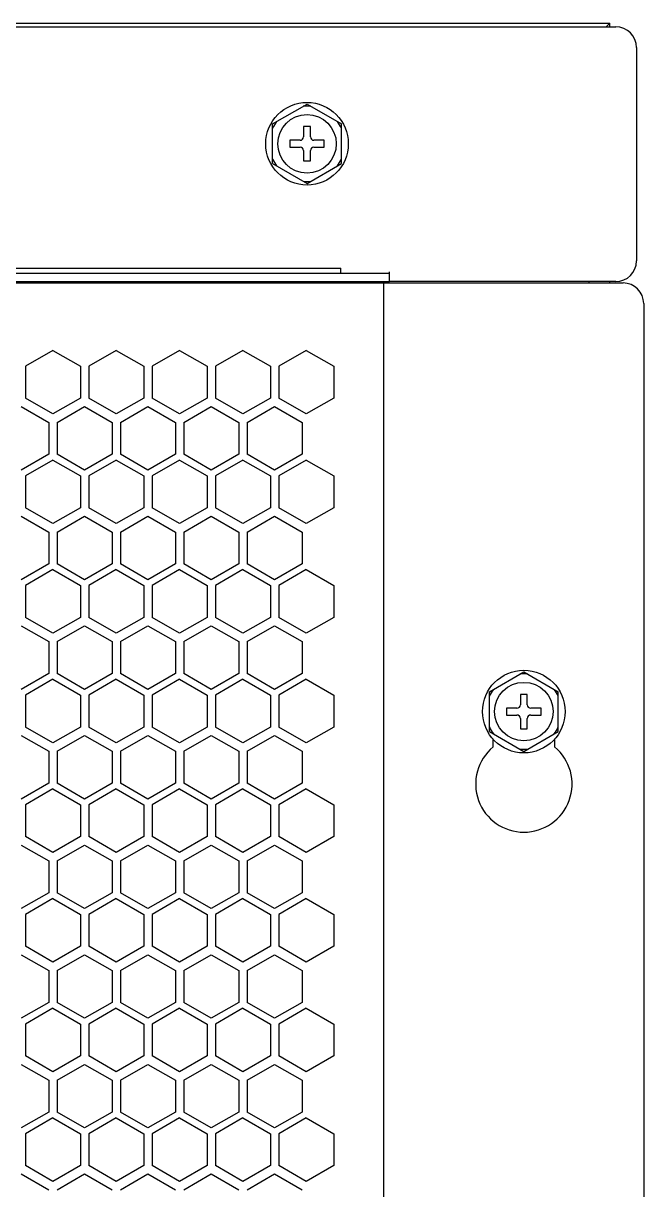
# Model space of a CAD drawing. Extents: x 61367 to 140945, y -1257 to 25588.
# Drawn here: x 92150.7 to 92240.8, y 15971 to 16140.4 of the extents above; entities that cross this region are included whole.
import ezdxf

# ---------------------------------------------------------------- set-up
doc = ezdxf.new("R2010")
doc.units = 0
doc.header["$MEASUREMENT"] = 0
doc.layers.get('0').update_dxf_attribs({"linetype": 'CONTINUOUS'})
for name, color, linetype in [('2401-00437-S-M6-16HWM_0', 7, 'CONTINUOUS'), ('4209-0510_0', 7, 'CONTINUOUS'), ('4215-0412-2-1_0', 7, 'CONTINUOUS'), ('YT-50-01_AF0_1_B_0', 7, 'CONTINUOUS'), ('YT-50-01_AF0_4_B_0', 7, 'CONTINUOUS')]:
    doc.layers.add(name, color=color, linetype=linetype)

# ---------------------------------------------------------------- blocks, each defined once
blk = doc.blocks.new('RYHTHYT')
at = {"layer": '2401-00437-S-M6-16HWM_0', "color": 7, "linetype": 'Continuous'}
for p, q in [((-32732.49, -67567.78), (-32727.49, -67564.89)), ((-32727.49, -67564.89), (-32722.49, -67567.78)), ((-32732.49, -67573.55), (-32732.49, -67567.78)), ((-32727.99, -67568.16), (-32727.99, -67569.66)), ((-32726.99, -67568.16), (-32727.99, -67568.16)), ((-32726.99, -67569.66), (-32726.99, -67568.16)), ((-32722.49, -67573.55), (-32722.49, -67567.78)), ((-32729.99, -67570.16), (-32729.99, -67571.16)), ((-32728.49, -67570.16), (-32729.99, -67570.16)), ((-32724.99, -67570.16), (-32726.49, -67570.16)), ((-32724.99, -67571.16), (-32724.99, -67570.16)), ((-32729.99, -67571.16), (-32728.49, -67571.16)), ((-32727.99, -67571.66), (-32727.99, -67573.16)), ((-32726.99, -67573.16), (-32726.99, -67571.66)), ((-32726.49, -67571.16), (-32724.99, -67571.16)), ((-32732.49, -67573.55), (-32727.49, -67576.44)), ((-32727.99, -67573.16), (-32726.99, -67573.16)), ((-32727.49, -67576.44), (-32722.49, -67573.55)), ((-32700.99, -67650.28), (-32695.99, -67647.39)), ((-32695.99, -67647.39), (-32690.99, -67650.28)), ((-32700.99, -67656.05), (-32700.99, -67650.28)), ((-32696.49, -67650.66), (-32696.49, -67652.16)), ((-32695.49, -67650.66), (-32696.49, -67650.66)), ((-32695.49, -67652.16), (-32695.49, -67650.66)), ((-32690.99, -67656.05), (-32690.99, -67650.28)), ((-32698.49, -67652.66), (-32698.49, -67653.66)), ((-32696.99, -67652.66), (-32698.49, -67652.66)), ((-32693.49, -67652.66), (-32694.99, -67652.66)), ((-32693.49, -67653.66), (-32693.49, -67652.66)), ((-32698.49, -67653.66), (-32696.99, -67653.66)), ((-32696.49, -67654.16), (-32696.49, -67655.66)), ((-32695.49, -67655.66), (-32695.49, -67654.16)), ((-32694.99, -67653.66), (-32693.49, -67653.66)), ((-32700.99, -67656.05), (-32695.99, -67658.94)), ((-32696.49, -67655.66), (-32695.49, -67655.66)), ((-32695.99, -67658.94), (-32690.99, -67656.05))]:
    blk.add_line(p, q, dxfattribs=at)
for centre, radius in [((-32727.49, -67570.66), 6), ((-32727.49, -67570.66), 4.25), ((-32695.99, -67653.16), 6), ((-32695.99, -67653.16), 4.25)]:
    blk.add_circle(centre, radius, dxfattribs=at)
for centre, radius, start, end in [((-32727.49, -67570.66), 5.47, 84.0076, 95.9924), ((-32727.49, -67570.66), 5.47, 144.0076, 155.9924), ((-32727.49, -67570.66), 5.47, 24.0076, 35.9924), ((-32728.49, -67569.66), 0.5, 270, 0), ((-32726.49, -67569.66), 0.5, 180, 270), ((-32728.49, -67571.66), 0.5, 0, 90), ((-32726.49, -67571.66), 0.5, 90, 180), ((-32727.49, -67570.66), 5.47, 204.0076, 215.9924), ((-32727.49, -67570.66), 5.47, 324.0076, 335.9924), ((-32727.49, -67570.66), 5.47, 264.0076, 275.9924), ((-32695.99, -67653.16), 5.47, 84.0076, 95.9924), ((-32695.99, -67653.16), 5.47, 144.0076, 155.9924), ((-32695.99, -67653.16), 5.47, 24.0076, 35.9924), ((-32696.99, -67652.16), 0.5, 270, 0), ((-32694.99, -67652.16), 0.5, 180, 270), ((-32696.99, -67654.16), 0.5, 0, 90), ((-32694.99, -67654.16), 0.5, 90, 180), ((-32695.99, -67653.16), 5.47, 204.0076, 215.9924), ((-32695.99, -67653.16), 5.47, 324.0076, 335.9924), ((-32695.99, -67653.16), 5.47, 264.0076, 275.9924)]:
    blk.add_arc(centre, radius, start, end, dxfattribs=at)
at = {"layer": '4209-0510_0', "color": 7, "linetype": 'Continuous'}
for p, q in [((-33328.58, -67588.74), (-32722.58, -67588.74)), ((-32722.58, -67589.48), (-32722.58, -67588.74)), ((-32722.58, -67590.88), (-32722.58, -67590.68))]:
    blk.add_line(p, q, dxfattribs=at)
at = {"layer": '4215-0412-2-1_0', "color": 7, "linetype": 'Continuous'}
for p, q in [((-33368.69, -67553.68), (-32682.63, -67553.68)), ((-32679.63, -67556.68), (-32679.63, -67587.68)), ((-33335.79, -67589.48), (-32715.53, -67589.48)), ((-32715.53, -67590.68), (-32715.53, -67589.28)), ((-32846.11, -67590.88), (-32681.58, -67590.88)), ((-32845.53, -67590.68), (-32715.53, -67590.68)), ((-32716.38, -67590.88), (-32716.38, -67887.48)), ((-32682.63, -67590.68), (-32715.53, -67590.68)), ((-32678.58, -67593.88), (-32678.58, -67884.48)), ((-32764.4, -67600.68), (-32768.4, -67602.99)), ((-32764.4, -67600.68), (-32760.4, -67602.99)), ((-32755.2, -67600.68), (-32759.2, -67602.99)), ((-32755.2, -67600.68), (-32751.2, -67602.99)), ((-32746, -67600.68), (-32750, -67602.99)), ((-32746, -67600.68), (-32742, -67602.99)), ((-32736.8, -67600.68), (-32740.8, -67602.99)), ((-32736.8, -67600.68), (-32732.8, -67602.99)), ((-32727.6, -67600.68), (-32731.6, -67602.99)), ((-32727.6, -67600.68), (-32723.6, -67602.99)), ((-32768.4, -67602.99), (-32768.4, -67607.61)), ((-32760.4, -67602.99), (-32760.4, -67607.61)), ((-32759.2, -67602.99), (-32759.2, -67607.61)), ((-32751.2, -67602.99), (-32751.2, -67607.61)), ((-32750, -67602.99), (-32750, -67607.61)), ((-32742, -67602.99), (-32742, -67607.61)), ((-32740.8, -67602.99), (-32740.8, -67607.61)), ((-32732.8, -67602.99), (-32732.8, -67607.61)), ((-32731.6, -67602.99), (-32731.6, -67607.61)), ((-32723.6, -67602.99), (-32723.6, -67607.61)), ((-32769, -67608.83), (-32765, -67611.14)), ((-32764.4, -67609.92), (-32768.4, -67607.61)), ((-32760.4, -67607.61), (-32764.4, -67609.92)), ((-32763.8, -67611.14), (-32759.8, -67608.83)), ((-32759.8, -67608.83), (-32755.8, -67611.14)), ((-32755.2, -67609.92), (-32759.2, -67607.61)), ((-32751.2, -67607.61), (-32755.2, -67609.92)), ((-32754.6, -67611.14), (-32750.6, -67608.83)), ((-32750.6, -67608.83), (-32746.6, -67611.14)), ((-32746, -67609.92), (-32750, -67607.61)), ((-32742, -67607.61), (-32746, -67609.92)), ((-32745.4, -67611.14), (-32741.4, -67608.83)), ((-32741.4, -67608.83), (-32737.4, -67611.14)), ((-32736.8, -67609.92), (-32740.8, -67607.61)), ((-32732.8, -67607.61), (-32736.8, -67609.92)), ((-32736.2, -67611.14), (-32732.2, -67608.83)), ((-32732.2, -67608.83), (-32728.2, -67611.14)), ((-32727.6, -67609.92), (-32731.6, -67607.61)), ((-32723.6, -67607.61), (-32727.6, -67609.92)), ((-32765, -67611.14), (-32765, -67615.76)), ((-32763.8, -67611.14), (-32763.8, -67615.76)), ((-32755.8, -67611.14), (-32755.8, -67615.76)), ((-32754.6, -67611.14), (-32754.6, -67615.76)), ((-32746.6, -67611.14), (-32746.6, -67615.76)), ((-32745.4, -67611.14), (-32745.4, -67615.76)), ((-32737.4, -67611.14), (-32737.4, -67615.76)), ((-32736.2, -67611.14), (-32736.2, -67615.76)), ((-32728.2, -67611.14), (-32728.2, -67615.76)), ((-32765, -67615.76), (-32769, -67618.07)), ((-32759.8, -67618.07), (-32763.8, -67615.76)), ((-32755.8, -67615.76), (-32759.8, -67618.07)), ((-32750.6, -67618.07), (-32754.6, -67615.76)), ((-32746.6, -67615.76), (-32750.6, -67618.07)), ((-32741.4, -67618.07), (-32745.4, -67615.76)), ((-32737.4, -67615.76), (-32741.4, -67618.07)), ((-32732.2, -67618.07), (-32736.2, -67615.76)), ((-32728.2, -67615.76), (-32732.2, -67618.07)), ((-32764.4, -67616.61), (-32768.4, -67618.92)), ((-32764.4, -67616.61), (-32760.4, -67618.92)), ((-32755.2, -67616.61), (-32759.2, -67618.92)), ((-32755.2, -67616.61), (-32751.2, -67618.92)), ((-32746, -67616.61), (-32750, -67618.92)), ((-32746, -67616.61), (-32742, -67618.92)), ((-32736.8, -67616.61), (-32740.8, -67618.92)), ((-32736.8, -67616.61), (-32732.8, -67618.92)), ((-32727.6, -67616.61), (-32731.6, -67618.92)), ((-32727.6, -67616.61), (-32723.6, -67618.92)), ((-32768.4, -67618.92), (-32768.4, -67623.54)), ((-32760.4, -67618.92), (-32760.4, -67623.54)), ((-32759.2, -67618.92), (-32759.2, -67623.54)), ((-32751.2, -67618.92), (-32751.2, -67623.54)), ((-32750, -67618.92), (-32750, -67623.54)), ((-32742, -67618.92), (-32742, -67623.54)), ((-32740.8, -67618.92), (-32740.8, -67623.54)), ((-32732.8, -67618.92), (-32732.8, -67623.54)), ((-32731.6, -67618.92), (-32731.6, -67623.54)), ((-32723.6, -67618.92), (-32723.6, -67623.54)), ((-32764.4, -67625.85), (-32768.4, -67623.54)), ((-32760.4, -67623.54), (-32764.4, -67625.85)), ((-32755.2, -67625.85), (-32759.2, -67623.54)), ((-32751.2, -67623.54), (-32755.2, -67625.85)), ((-32746, -67625.85), (-32750, -67623.54)), ((-32742, -67623.54), (-32746, -67625.85)), ((-32736.8, -67625.85), (-32740.8, -67623.54)), ((-32732.8, -67623.54), (-32736.8, -67625.85)), ((-32727.6, -67625.85), (-32731.6, -67623.54)), ((-32723.6, -67623.54), (-32727.6, -67625.85)), ((-32769, -67624.76), (-32765, -67627.07)), ((-32763.8, -67627.07), (-32759.8, -67624.76)), ((-32759.8, -67624.76), (-32755.8, -67627.07)), ((-32754.6, -67627.07), (-32750.6, -67624.76)), ((-32750.6, -67624.76), (-32746.6, -67627.07)), ((-32745.4, -67627.07), (-32741.4, -67624.76)), ((-32741.4, -67624.76), (-32737.4, -67627.07)), ((-32736.2, -67627.07), (-32732.2, -67624.76)), ((-32732.2, -67624.76), (-32728.2, -67627.07)), ((-32765, -67627.07), (-32765, -67631.69)), ((-32763.8, -67627.07), (-32763.8, -67631.69)), ((-32755.8, -67627.07), (-32755.8, -67631.69)), ((-32754.6, -67627.07), (-32754.6, -67631.69)), ((-32746.6, -67627.07), (-32746.6, -67631.69)), ((-32745.4, -67627.07), (-32745.4, -67631.69)), ((-32737.4, -67627.07), (-32737.4, -67631.69)), ((-32736.2, -67627.07), (-32736.2, -67631.69)), ((-32728.2, -67627.07), (-32728.2, -67631.69)), ((-32765, -67631.69), (-32769, -67634)), ((-32764.4, -67632.54), (-32768.4, -67634.85)), ((-32764.4, -67632.54), (-32760.4, -67634.85)), ((-32759.8, -67634), (-32763.8, -67631.69)), ((-32755.8, -67631.69), (-32759.8, -67634)), ((-32755.2, -67632.54), (-32759.2, -67634.85)), ((-32755.2, -67632.54), (-32751.2, -67634.85)), ((-32750.6, -67634), (-32754.6, -67631.69)), ((-32746.6, -67631.69), (-32750.6, -67634)), ((-32746, -67632.54), (-32750, -67634.85)), ((-32746, -67632.54), (-32742, -67634.85)), ((-32741.4, -67634), (-32745.4, -67631.69)), ((-32737.4, -67631.69), (-32741.4, -67634)), ((-32736.8, -67632.54), (-32740.8, -67634.85)), ((-32736.8, -67632.54), (-32732.8, -67634.85)), ((-32732.2, -67634), (-32736.2, -67631.69)), ((-32728.2, -67631.69), (-32732.2, -67634)), ((-32727.6, -67632.54), (-32731.6, -67634.85)), ((-32727.6, -67632.54), (-32723.6, -67634.85)), ((-32768.4, -67634.85), (-32768.4, -67639.47)), ((-32760.4, -67634.85), (-32760.4, -67639.47)), ((-32759.2, -67634.85), (-32759.2, -67639.47)), ((-32751.2, -67634.85), (-32751.2, -67639.47)), ((-32750, -67634.85), (-32750, -67639.47)), ((-32742, -67634.85), (-32742, -67639.47)), ((-32740.8, -67634.85), (-32740.8, -67639.47)), ((-32732.8, -67634.85), (-32732.8, -67639.47)), ((-32731.6, -67634.85), (-32731.6, -67639.47)), ((-32723.6, -67634.85), (-32723.6, -67639.47)), ((-32764.4, -67641.78), (-32768.4, -67639.47)), ((-32760.4, -67639.47), (-32764.4, -67641.78)), ((-32755.2, -67641.78), (-32759.2, -67639.47)), ((-32751.2, -67639.47), (-32755.2, -67641.78)), ((-32746, -67641.78), (-32750, -67639.47)), ((-32742, -67639.47), (-32746, -67641.78)), ((-32736.8, -67641.78), (-32740.8, -67639.47)), ((-32732.8, -67639.47), (-32736.8, -67641.78)), ((-32727.6, -67641.78), (-32731.6, -67639.47)), ((-32723.6, -67639.47), (-32727.6, -67641.78)), ((-32769, -67640.69), (-32765, -67643)), ((-32763.8, -67643), (-32759.8, -67640.69)), ((-32759.8, -67640.69), (-32755.8, -67643)), ((-32754.6, -67643), (-32750.6, -67640.69)), ((-32750.6, -67640.69), (-32746.6, -67643)), ((-32745.4, -67643), (-32741.4, -67640.69)), ((-32741.4, -67640.69), (-32737.4, -67643)), ((-32736.2, -67643), (-32732.2, -67640.69)), ((-32732.2, -67640.69), (-32728.2, -67643)), ((-32765, -67643), (-32765, -67647.62)), ((-32763.8, -67643), (-32763.8, -67647.62)), ((-32755.8, -67643), (-32755.8, -67647.62)), ((-32754.6, -67643), (-32754.6, -67647.62)), ((-32746.6, -67643), (-32746.6, -67647.62)), ((-32745.4, -67643), (-32745.4, -67647.62)), ((-32737.4, -67643), (-32737.4, -67647.62)), ((-32736.2, -67643), (-32736.2, -67647.62)), ((-32728.2, -67643), (-32728.2, -67647.62)), ((-32765, -67647.62), (-32769, -67649.93)), ((-32759.8, -67649.93), (-32763.8, -67647.62)), ((-32755.8, -67647.62), (-32759.8, -67649.93)), ((-32750.6, -67649.93), (-32754.6, -67647.62)), ((-32746.6, -67647.62), (-32750.6, -67649.93)), ((-32741.4, -67649.93), (-32745.4, -67647.62)), ((-32737.4, -67647.62), (-32741.4, -67649.93)), ((-32732.2, -67649.93), (-32736.2, -67647.62)), ((-32728.2, -67647.62), (-32732.2, -67649.93)), ((-32764.4, -67648.47), (-32768.4, -67650.78)), ((-32764.4, -67648.47), (-32760.4, -67650.78)), ((-32755.2, -67648.47), (-32759.2, -67650.78)), ((-32755.2, -67648.47), (-32751.2, -67650.78)), ((-32746, -67648.47), (-32750, -67650.78)), ((-32746, -67648.47), (-32742, -67650.78)), ((-32736.8, -67648.47), (-32740.8, -67650.78)), ((-32736.8, -67648.47), (-32732.8, -67650.78)), ((-32727.6, -67648.47), (-32731.6, -67650.78)), ((-32727.6, -67648.47), (-32723.6, -67650.78)), ((-32768.4, -67650.78), (-32768.4, -67655.4)), ((-32760.4, -67650.78), (-32760.4, -67655.4)), ((-32759.2, -67650.78), (-32759.2, -67655.4)), ((-32751.2, -67650.78), (-32751.2, -67655.4)), ((-32750, -67650.78), (-32750, -67655.4)), ((-32742, -67650.78), (-32742, -67655.4)), ((-32740.8, -67650.78), (-32740.8, -67655.4)), ((-32732.8, -67650.78), (-32732.8, -67655.4)), ((-32731.6, -67650.78), (-32731.6, -67655.4)), ((-32723.6, -67650.78), (-32723.6, -67655.4)), ((-32764.4, -67657.71), (-32768.4, -67655.4)), ((-32760.4, -67655.4), (-32764.4, -67657.71)), ((-32755.2, -67657.71), (-32759.2, -67655.4)), ((-32751.2, -67655.4), (-32755.2, -67657.71)), ((-32746, -67657.71), (-32750, -67655.4)), ((-32742, -67655.4), (-32746, -67657.71)), ((-32736.8, -67657.71), (-32740.8, -67655.4)), ((-32732.8, -67655.4), (-32736.8, -67657.71)), ((-32727.6, -67657.71), (-32731.6, -67655.4)), ((-32723.6, -67655.4), (-32727.6, -67657.71)), ((-32769, -67656.62), (-32765, -67658.93)), ((-32763.8, -67658.93), (-32759.8, -67656.62)), ((-32759.8, -67656.62), (-32755.8, -67658.93)), ((-32754.6, -67658.93), (-32750.6, -67656.62)), ((-32750.6, -67656.62), (-32746.6, -67658.93)), ((-32745.4, -67658.93), (-32741.4, -67656.62)), ((-32741.4, -67656.62), (-32737.4, -67658.93)), ((-32736.2, -67658.93), (-32732.2, -67656.62)), ((-32732.2, -67656.62), (-32728.2, -67658.93)), ((-32700.46, -67658.3), (-32700.46, -67657.15)), ((-32691.52, -67657.16), (-32691.52, -67658.3)), ((-32765, -67658.93), (-32765, -67663.55)), ((-32763.8, -67658.93), (-32763.8, -67663.55)), ((-32755.8, -67658.93), (-32755.8, -67663.55)), ((-32754.6, -67658.93), (-32754.6, -67663.55)), ((-32746.6, -67658.93), (-32746.6, -67663.55)), ((-32745.4, -67658.93), (-32745.4, -67663.55)), ((-32737.4, -67658.93), (-32737.4, -67663.55)), ((-32736.2, -67658.93), (-32736.2, -67663.55)), ((-32728.2, -67658.93), (-32728.2, -67663.55)), ((-32765, -67663.55), (-32769, -67665.86)), ((-32764.4, -67664.4), (-32768.4, -67666.71)), ((-32764.4, -67664.4), (-32760.4, -67666.71)), ((-32759.8, -67665.86), (-32763.8, -67663.55)), ((-32755.8, -67663.55), (-32759.8, -67665.86)), ((-32755.2, -67664.4), (-32759.2, -67666.71)), ((-32755.2, -67664.4), (-32751.2, -67666.71)), ((-32750.6, -67665.86), (-32754.6, -67663.55)), ((-32746.6, -67663.55), (-32750.6, -67665.86)), ((-32746, -67664.4), (-32750, -67666.71)), ((-32746, -67664.4), (-32742, -67666.71)), ((-32741.4, -67665.86), (-32745.4, -67663.55)), ((-32737.4, -67663.55), (-32741.4, -67665.86)), ((-32736.8, -67664.4), (-32740.8, -67666.71)), ((-32736.8, -67664.4), (-32732.8, -67666.71)), ((-32732.2, -67665.86), (-32736.2, -67663.55)), ((-32728.2, -67663.55), (-32732.2, -67665.86)), ((-32727.6, -67664.4), (-32731.6, -67666.71)), ((-32727.6, -67664.4), (-32723.6, -67666.71)), ((-32768.4, -67666.71), (-32768.4, -67671.33)), ((-32760.4, -67666.71), (-32760.4, -67671.33)), ((-32759.2, -67666.71), (-32759.2, -67671.33)), ((-32751.2, -67666.71), (-32751.2, -67671.33)), ((-32750, -67666.71), (-32750, -67671.33)), ((-32742, -67666.71), (-32742, -67671.33)), ((-32740.8, -67666.71), (-32740.8, -67671.33)), ((-32732.8, -67666.71), (-32732.8, -67671.33)), ((-32731.6, -67666.71), (-32731.6, -67671.33)), ((-32723.6, -67666.71), (-32723.6, -67671.33)), ((-32764.4, -67673.64), (-32768.4, -67671.33)), ((-32760.4, -67671.33), (-32764.4, -67673.64)), ((-32755.2, -67673.64), (-32759.2, -67671.33)), ((-32751.2, -67671.33), (-32755.2, -67673.64)), ((-32746, -67673.64), (-32750, -67671.33)), ((-32742, -67671.33), (-32746, -67673.64)), ((-32736.8, -67673.64), (-32740.8, -67671.33)), ((-32732.8, -67671.33), (-32736.8, -67673.64)), ((-32727.6, -67673.64), (-32731.6, -67671.33)), ((-32723.6, -67671.33), (-32727.6, -67673.64)), ((-32769, -67672.55), (-32765, -67674.86)), ((-32763.8, -67674.86), (-32759.8, -67672.55)), ((-32759.8, -67672.55), (-32755.8, -67674.86)), ((-32754.6, -67674.86), (-32750.6, -67672.55)), ((-32750.6, -67672.55), (-32746.6, -67674.86)), ((-32745.4, -67674.86), (-32741.4, -67672.55)), ((-32741.4, -67672.55), (-32737.4, -67674.86)), ((-32736.2, -67674.86), (-32732.2, -67672.55)), ((-32732.2, -67672.55), (-32728.2, -67674.86)), ((-32765, -67674.86), (-32765, -67679.48)), ((-32763.8, -67674.86), (-32763.8, -67679.48)), ((-32755.8, -67674.86), (-32755.8, -67679.48)), ((-32754.6, -67674.86), (-32754.6, -67679.48)), ((-32746.6, -67674.86), (-32746.6, -67679.48)), ((-32745.4, -67674.86), (-32745.4, -67679.48)), ((-32737.4, -67674.86), (-32737.4, -67679.48)), ((-32736.2, -67674.86), (-32736.2, -67679.48)), ((-32728.2, -67674.86), (-32728.2, -67679.48)), ((-32765, -67679.48), (-32769, -67681.79)), ((-32759.8, -67681.79), (-32763.8, -67679.48)), ((-32755.8, -67679.48), (-32759.8, -67681.79)), ((-32750.6, -67681.79), (-32754.6, -67679.48)), ((-32746.6, -67679.48), (-32750.6, -67681.79)), ((-32741.4, -67681.79), (-32745.4, -67679.48)), ((-32737.4, -67679.48), (-32741.4, -67681.79)), ((-32732.2, -67681.79), (-32736.2, -67679.48)), ((-32728.2, -67679.48), (-32732.2, -67681.79)), ((-32764.4, -67680.33), (-32768.4, -67682.64)), ((-32764.4, -67680.33), (-32760.4, -67682.64)), ((-32755.2, -67680.33), (-32759.2, -67682.64)), ((-32755.2, -67680.33), (-32751.2, -67682.64)), ((-32746, -67680.33), (-32750, -67682.64)), ((-32746, -67680.33), (-32742, -67682.64)), ((-32736.8, -67680.33), (-32740.8, -67682.64)), ((-32736.8, -67680.33), (-32732.8, -67682.64)), ((-32727.6, -67680.33), (-32731.6, -67682.64)), ((-32727.6, -67680.33), (-32723.6, -67682.64)), ((-32768.4, -67682.64), (-32768.4, -67687.26)), ((-32760.4, -67682.64), (-32760.4, -67687.26)), ((-32759.2, -67682.64), (-32759.2, -67687.26)), ((-32751.2, -67682.64), (-32751.2, -67687.26)), ((-32750, -67682.64), (-32750, -67687.26)), ((-32742, -67682.64), (-32742, -67687.26)), ((-32740.8, -67682.64), (-32740.8, -67687.26)), ((-32732.8, -67682.64), (-32732.8, -67687.26)), ((-32731.6, -67682.64), (-32731.6, -67687.26)), ((-32723.6, -67682.64), (-32723.6, -67687.26)), ((-32769, -67688.48), (-32765, -67690.79)), ((-32764.4, -67689.57), (-32768.4, -67687.26)), ((-32760.4, -67687.26), (-32764.4, -67689.57)), ((-32763.8, -67690.79), (-32759.8, -67688.48)), ((-32759.8, -67688.48), (-32755.8, -67690.79)), ((-32755.2, -67689.57), (-32759.2, -67687.26)), ((-32751.2, -67687.26), (-32755.2, -67689.57)), ((-32754.6, -67690.79), (-32750.6, -67688.48)), ((-32750.6, -67688.48), (-32746.6, -67690.79)), ((-32746, -67689.57), (-32750, -67687.26)), ((-32742, -67687.26), (-32746, -67689.57)), ((-32745.4, -67690.79), (-32741.4, -67688.48)), ((-32741.4, -67688.48), (-32737.4, -67690.79)), ((-32736.8, -67689.57), (-32740.8, -67687.26)), ((-32732.8, -67687.26), (-32736.8, -67689.57)), ((-32736.2, -67690.79), (-32732.2, -67688.48)), ((-32732.2, -67688.48), (-32728.2, -67690.79)), ((-32727.6, -67689.57), (-32731.6, -67687.26)), ((-32723.6, -67687.26), (-32727.6, -67689.57)), ((-32765, -67690.79), (-32765, -67695.41)), ((-32763.8, -67690.79), (-32763.8, -67695.41)), ((-32755.8, -67690.79), (-32755.8, -67695.41)), ((-32754.6, -67690.79), (-32754.6, -67695.41)), ((-32746.6, -67690.79), (-32746.6, -67695.41)), ((-32745.4, -67690.79), (-32745.4, -67695.41)), ((-32737.4, -67690.79), (-32737.4, -67695.41)), ((-32736.2, -67690.79), (-32736.2, -67695.41)), ((-32728.2, -67690.79), (-32728.2, -67695.41)), ((-32765, -67695.41), (-32769, -67697.72)), ((-32759.8, -67697.72), (-32763.8, -67695.41)), ((-32755.8, -67695.41), (-32759.8, -67697.72)), ((-32750.6, -67697.72), (-32754.6, -67695.41)), ((-32746.6, -67695.41), (-32750.6, -67697.72)), ((-32741.4, -67697.72), (-32745.4, -67695.41)), ((-32737.4, -67695.41), (-32741.4, -67697.72)), ((-32732.2, -67697.72), (-32736.2, -67695.41)), ((-32728.2, -67695.41), (-32732.2, -67697.72)), ((-32764.4, -67696.26), (-32768.4, -67698.57)), ((-32764.4, -67696.26), (-32760.4, -67698.57)), ((-32755.2, -67696.26), (-32759.2, -67698.57)), ((-32755.2, -67696.26), (-32751.2, -67698.57)), ((-32746, -67696.26), (-32750, -67698.57)), ((-32746, -67696.26), (-32742, -67698.57)), ((-32736.8, -67696.26), (-32740.8, -67698.57)), ((-32736.8, -67696.26), (-32732.8, -67698.57)), ((-32727.6, -67696.26), (-32731.6, -67698.57)), ((-32727.6, -67696.26), (-32723.6, -67698.57)), ((-32768.4, -67698.57), (-32768.4, -67703.19)), ((-32760.4, -67698.57), (-32760.4, -67703.19)), ((-32759.2, -67698.57), (-32759.2, -67703.19)), ((-32751.2, -67698.57), (-32751.2, -67703.19)), ((-32750, -67698.57), (-32750, -67703.19)), ((-32742, -67698.57), (-32742, -67703.19)), ((-32740.8, -67698.57), (-32740.8, -67703.19)), ((-32732.8, -67698.57), (-32732.8, -67703.19)), ((-32731.6, -67698.57), (-32731.6, -67703.19)), ((-32723.6, -67698.57), (-32723.6, -67703.19)), ((-32764.4, -67705.5), (-32768.4, -67703.19)), ((-32760.4, -67703.19), (-32764.4, -67705.5)), ((-32755.2, -67705.5), (-32759.2, -67703.19)), ((-32751.2, -67703.19), (-32755.2, -67705.5)), ((-32746, -67705.5), (-32750, -67703.19)), ((-32742, -67703.19), (-32746, -67705.5)), ((-32736.8, -67705.5), (-32740.8, -67703.19)), ((-32732.8, -67703.19), (-32736.8, -67705.5)), ((-32727.6, -67705.5), (-32731.6, -67703.19)), ((-32723.6, -67703.19), (-32727.6, -67705.5)), ((-32769, -67704.41), (-32765, -67706.72)), ((-32763.8, -67706.72), (-32759.8, -67704.41)), ((-32759.8, -67704.41), (-32755.8, -67706.72)), ((-32754.6, -67706.72), (-32750.6, -67704.41)), ((-32750.6, -67704.41), (-32746.6, -67706.72)), ((-32745.4, -67706.72), (-32741.4, -67704.41)), ((-32741.4, -67704.41), (-32737.4, -67706.72)), ((-32736.2, -67706.72), (-32732.2, -67704.41)), ((-32732.2, -67704.41), (-32728.2, -67706.72)), ((-32765, -67706.72), (-32765, -67711.34)), ((-32763.8, -67706.72), (-32763.8, -67711.34)), ((-32755.8, -67706.72), (-32755.8, -67711.34)), ((-32754.6, -67706.72), (-32754.6, -67711.34)), ((-32746.6, -67706.72), (-32746.6, -67711.34)), ((-32745.4, -67706.72), (-32745.4, -67711.34)), ((-32737.4, -67706.72), (-32737.4, -67711.34)), ((-32736.2, -67706.72), (-32736.2, -67711.34)), ((-32728.2, -67706.72), (-32728.2, -67711.34)), ((-32765, -67711.34), (-32769, -67713.65)), ((-32764.4, -67712.19), (-32768.4, -67714.5)), ((-32764.4, -67712.19), (-32760.4, -67714.5)), ((-32759.8, -67713.65), (-32763.8, -67711.34)), ((-32755.8, -67711.34), (-32759.8, -67713.65)), ((-32755.2, -67712.19), (-32759.2, -67714.5)), ((-32755.2, -67712.19), (-32751.2, -67714.5)), ((-32750.6, -67713.65), (-32754.6, -67711.34)), ((-32746.6, -67711.34), (-32750.6, -67713.65)), ((-32746, -67712.19), (-32750, -67714.5)), ((-32746, -67712.19), (-32742, -67714.5)), ((-32741.4, -67713.65), (-32745.4, -67711.34)), ((-32737.4, -67711.34), (-32741.4, -67713.65)), ((-32736.8, -67712.19), (-32740.8, -67714.5)), ((-32736.8, -67712.19), (-32732.8, -67714.5)), ((-32732.2, -67713.65), (-32736.2, -67711.34)), ((-32728.2, -67711.34), (-32732.2, -67713.65)), ((-32727.6, -67712.19), (-32731.6, -67714.5)), ((-32727.6, -67712.19), (-32723.6, -67714.5)), ((-32768.4, -67714.5), (-32768.4, -67719.12)), ((-32760.4, -67714.5), (-32760.4, -67719.12)), ((-32759.2, -67714.5), (-32759.2, -67719.12)), ((-32751.2, -67714.5), (-32751.2, -67719.12)), ((-32750, -67714.5), (-32750, -67719.12)), ((-32742, -67714.5), (-32742, -67719.12)), ((-32740.8, -67714.5), (-32740.8, -67719.12)), ((-32732.8, -67714.5), (-32732.8, -67719.12)), ((-32731.6, -67714.5), (-32731.6, -67719.12)), ((-32723.6, -67714.5), (-32723.6, -67719.12)), ((-32764.4, -67721.43), (-32768.4, -67719.12)), ((-32760.4, -67719.12), (-32764.4, -67721.43)), ((-32755.2, -67721.43), (-32759.2, -67719.12)), ((-32751.2, -67719.12), (-32755.2, -67721.43)), ((-32746, -67721.43), (-32750, -67719.12)), ((-32742, -67719.12), (-32746, -67721.43)), ((-32736.8, -67721.43), (-32740.8, -67719.12)), ((-32732.8, -67719.12), (-32736.8, -67721.43)), ((-32727.6, -67721.43), (-32731.6, -67719.12)), ((-32723.6, -67719.12), (-32727.6, -67721.43)), ((-32769, -67720.34), (-32765, -67722.65)), ((-32763.8, -67722.65), (-32759.8, -67720.34)), ((-32759.8, -67720.34), (-32755.8, -67722.65)), ((-32754.6, -67722.65), (-32750.6, -67720.34)), ((-32750.6, -67720.34), (-32746.6, -67722.65)), ((-32745.4, -67722.65), (-32741.4, -67720.34)), ((-32741.4, -67720.34), (-32737.4, -67722.65)), ((-32736.2, -67722.65), (-32732.2, -67720.34)), ((-32732.2, -67720.34), (-32728.2, -67722.65))]:
    blk.add_line(p, q, dxfattribs=at)
for centre, radius, start, end in [((-32682.63, -67556.68), 3, 0, 90), ((-32682.63, -67587.68), 3, 270, 0), ((-32681.58, -67593.88), 3, 0, 90), ((-32695.99, -67663.68), 7, 129.6627, 50.3373)]:
    blk.add_arc(centre, radius, start, end, dxfattribs=at)
at = {"layer": 'YT-50-01_AF0_1_B_0', "color": 7, "linetype": 'Continuous'}
for p, q in [((-33371.49, -67553.16), (-32683.49, -67553.16)), ((-32684.01, -67553.68), (-32683.49, -67553.16)), ((-32721.01, -67590.68), (-32721.21, -67590.88))]:
    blk.add_line(p, q, dxfattribs=at)
at = {"layer": 'YT-50-01_AF0_4_B_0', "color": 7, "linetype": 'Continuous'}
for p, q in [((-32684.01, -67553.68), (-32683.49, -67553.16)), ((-32683.49, -67553.68), (-32683.49, -67553.16)), ((-32721.01, -67590.68), (-32721.21, -67590.88)), ((-32717.29, -67590.88), (-32717.29, -67590.68)), ((-32686.49, -67590.88), (-32686.49, -67590.68)), ((-32683.49, -67590.88), (-32683.49, -67590.68))]:
    blk.add_line(p, q, dxfattribs=at)

msp = doc.modelspace()

# ---------------------------------------------------------------- block references
at = {"lineweight": -3}
msp.add_blockref('RYHTHYT', (124919.399, 83693.606), dxfattribs=at)

doc.saveas('drawing.dxf')
